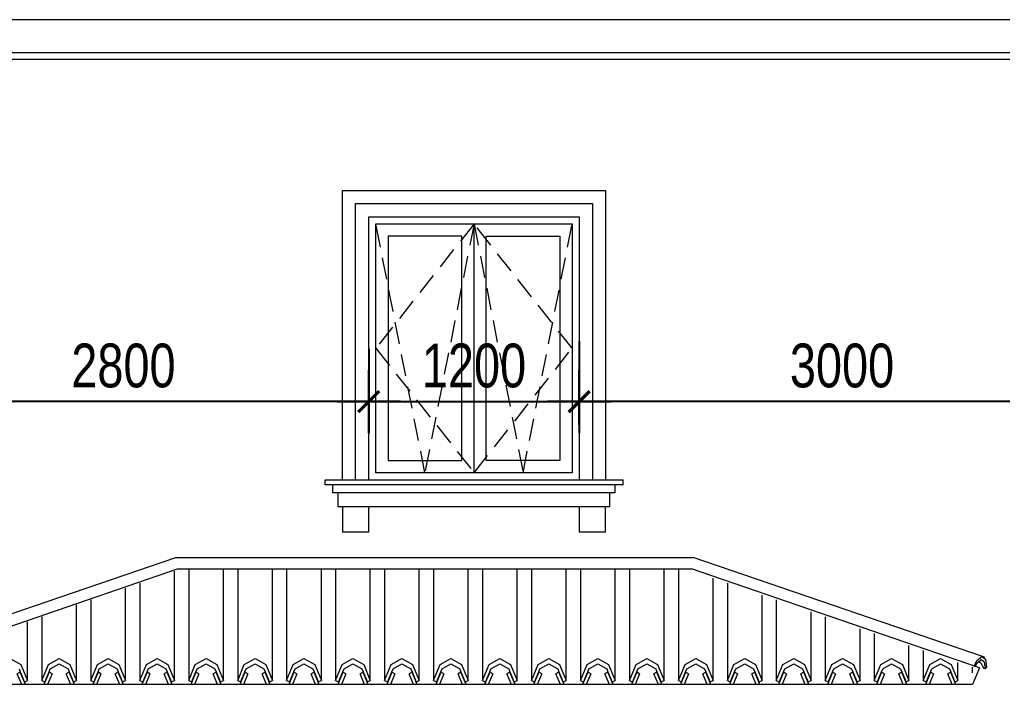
# Model space of a CAD drawing. Header units: millimetres. Extents: x -78046 to 260989, y -99288 to 158505.
# Drawn here: x 242072 to 247679, y -60049 to -56256 of the extents above; entities that cross this region are included whole.
import ezdxf
from ezdxf.xclip import XClip

# ---------------------------------------------------------------- set-up
doc = ezdxf.new("R2010")
doc.units = ezdxf.units.MM
doc.header["$LTSCALE"] = 100
doc.header["$XCLIPFRAME"] = 0
doc.header["$PDMODE"] = 98
doc.linetypes.add('HIDDEN', pattern=[0.375, 0.25, -0.125])
doc.layers.get('Defpoints').update_dxf_attribs({"lineweight": 13})
for name, color, linetype, lineweight in [('-DOOR', 137, 'Continuous', 9), ('-HATCH', 8, 'Continuous', 5), ('-HIDE', 3, 'HIDDEN', 13), ('-LINE1', 7, 'Continuous', 18)]:
    doc.layers.add(name, color=color, linetype=linetype, lineweight=lineweight)
doc.styles.add('AVANH', font='VHAVAN_2.TTF', dxfattribs={"width": 0.8})
doc.dimstyles.new('C_100A3', dxfattribs={"dimscale": 100, "dimtxt": 2.5, "dimasz": 1.2, "dimexe": 1.8, "dimexo": 0, "dimgap": 0.75, "dimtad": 1, "dimdec": 0, "dimzin": 0, "dimdsep": 46, "dimtxsty": 'AVANH', "dimblk": 'ARCHTICK', "dimcen": 0, "dimdle": 1.8, "dimclrd": 256, "dimclre": 256, "dimclrt": 7, "dimadec": 0, "dimazin": 0, "dimtfac": 0.0001, "dimtdec": 0, "dimtix": 1, "dimtmove": 2, "dimatfit": 3, "dimldrblk": 'ARCHTICK', "dimfxl": 1.8, "dimtolj": 1, "dimtzin": 0, "dimarcsym": 0})

# ---------------------------------------------------------------- blocks, each defined once
blk = doc.blocks.new('lancan')
for p, q in [((-1.1, 988.8), (6547.2, 988.8)), ((-1.1, 968.8), (6547.2, 968.8)), ((-1.1, 120), (6547.2, 120)), ((-1.1, 100), (6547.2, 100))]:
    blk.add_line(p, q)
blk = doc.blocks.new('erte')
for p, q in [((214827.6, -52249.4), (214827.6, -49738)), ((214908.9, -49738), (214908.9, -52249.4)), ((215107, -52249.4), (215107, -49738)), ((215188.3, -49738), (215188.3, -52249.4)), ((215386.4, -52249.4), (215386.4, -49738)), ((215467.7, -49738), (215467.7, -52249.4)), ((215665.8, -52249.4), (215665.8, -49738)), ((215747.1, -49738), (215747.1, -52249.4)), ((215945.2, -52249.4), (215945.2, -49738)), ((216026.5, -49738), (216026.5, -52249.4)), ((216224.6, -52249.4), (216224.6, -49738)), ((216305.9, -49738), (216305.9, -52249.4)), ((216504, -52249.4), (216504, -49738)), ((216585.3, -49738), (216585.3, -52249.4)), ((216783.4, -52249.4), (216783.4, -49738)), ((216864.7, -49738), (216864.7, -52249.4)), ((217062.8, -52249.4), (217062.8, -49738)), ((217144.1, -49738), (217144.1, -52249.4)), ((217342.2, -52249.4), (217342.2, -49738)), ((217423.5, -49738), (217423.5, -52249.4)), ((217621.6, -52249.4), (217621.6, -49738)), ((217702.9, -49738), (217702.9, -52249.4)), ((217901, -52249.4), (217901, -49738)), ((217982.3, -49738), (217982.3, -52249.4)), ((218180.4, -52249.4), (218180.4, -49738)), ((218261.7, -49738), (218261.7, -52249.4)), ((218459.8, -52249.4), (218459.8, -49738)), ((218541.1, -49738), (218541.1, -52249.4)), ((218739.2, -52249.4), (218739.2, -49738)), ((218820.5, -49738), (218820.5, -52249.4)), ((219018.6, -52249.4), (219018.6, -49738)), ((219099.9, -49738), (219099.9, -52249.4)), ((219298, -52249.4), (219298, -49738)), ((219379.3, -49738), (219379.3, -52249.4)), ((219577.4, -52249.4), (219577.4, -49738)), ((219658.7, -49738), (219658.7, -52249.4)), ((219856.8, -52249.4), (219856.8, -49738)), ((219938.1, -49738), (219938.1, -52249.4)), ((220136.2, -52249.4), (220136.2, -49738)), ((220217.5, -49738), (220217.5, -52249.4)), ((214728.5, -52124.5), (214789.7, -52159)), ((214946.7, -52159), (215007.9, -52124.5)), ((215007.9, -52124.5), (215069.1, -52159)), ((215226.1, -52159), (215287.3, -52124.5)), ((215287.3, -52124.5), (215348.5, -52159)), ((215505.5, -52159), (215566.7, -52124.5)), ((215566.7, -52124.5), (215627.9, -52159)), ((215784.9, -52159), (215846.1, -52124.5)), ((215846.1, -52124.5), (215907.3, -52159)), ((216064.3, -52159), (216125.5, -52124.5)), ((216125.5, -52124.5), (216186.7, -52159)), ((216343.7, -52159), (216404.9, -52124.5)), ((216404.9, -52124.5), (216466.1, -52159)), ((216623.1, -52159), (216684.3, -52124.5)), ((216684.3, -52124.5), (216745.5, -52159)), ((216902.5, -52159), (216963.7, -52124.5)), ((216963.7, -52124.5), (217024.9, -52159)), ((217181.9, -52159), (217243.1, -52124.5)), ((217243.1, -52124.5), (217304.3, -52159)), ((217461.3, -52159), (217522.5, -52124.5)), ((217522.5, -52124.5), (217583.7, -52159)), ((217740.7, -52159), (217801.9, -52124.5)), ((217801.9, -52124.5), (217863.1, -52159)), ((218020.1, -52159), (218081.3, -52124.5)), ((218081.3, -52124.5), (218142.5, -52159)), ((218299.5, -52159), (218360.7, -52124.5)), ((218360.7, -52124.5), (218421.9, -52159)), ((218578.9, -52159), (218640.1, -52124.5)), ((218640.1, -52124.5), (218701.3, -52159)), ((218858.3, -52159), (218919.5, -52124.5)), ((218919.5, -52124.5), (218980.7, -52159)), ((219137.7, -52159), (219198.9, -52124.5)), ((219198.9, -52124.5), (219260.1, -52159)), ((219417.1, -52159), (219478.3, -52124.5)), ((219478.3, -52124.5), (219539.5, -52159)), ((219696.5, -52159), (219757.7, -52124.5)), ((219757.7, -52124.5), (219818.9, -52159)), ((219975.9, -52159), (220037.1, -52124.5)), ((220037.1, -52124.5), (220098.3, -52159)), ((214779.3, -52184), (214786.1, -52200.2)), ((214786.1, -52200.2), (214786.1, -52201.7)), ((214786.1, -52200.2), (214810.7, -52258.9)), ((214789.7, -52159), (214827.6, -52249.4)), ((214908.9, -52249.4), (214946.7, -52159)), ((214925.8, -52258.9), (214950.4, -52200.2)), ((214950.4, -52200.2), (214957.2, -52184)), ((214950.4, -52201.7), (214950.4, -52200.2)), ((214957.2, -52184), (215007.9, -52155.3)), ((215007.9, -52155.3), (215058.7, -52184)), ((215058.7, -52184), (215065.5, -52200.2)), ((215065.5, -52200.2), (215065.5, -52201.7)), ((215065.5, -52200.2), (215090.1, -52258.9)), ((215069.1, -52159), (215107, -52249.4)), ((215188.3, -52249.4), (215226.1, -52159)), ((215205.2, -52258.9), (215229.8, -52200.2)), ((215229.8, -52200.2), (215236.6, -52184)), ((215229.8, -52201.7), (215229.8, -52200.2)), ((215236.6, -52184), (215287.3, -52155.3)), ((215287.3, -52155.3), (215338.1, -52184)), ((215338.1, -52184), (215344.9, -52200.2)), ((215344.9, -52200.2), (215344.9, -52201.7)), ((215344.9, -52200.2), (215369.5, -52258.9)), ((215348.5, -52159), (215386.4, -52249.4)), ((215467.7, -52249.4), (215505.5, -52159)), ((215484.6, -52258.9), (215509.2, -52200.2)), ((215509.2, -52200.2), (215516, -52184)), ((215509.2, -52201.7), (215509.2, -52200.2)), ((215516, -52184), (215566.7, -52155.3)), ((215566.7, -52155.3), (215617.5, -52184)), ((215617.5, -52184), (215624.3, -52200.2)), ((215624.3, -52200.2), (215624.3, -52201.7)), ((215624.3, -52200.2), (215648.9, -52258.9)), ((215627.9, -52159), (215665.8, -52249.4)), ((215747.1, -52249.4), (215784.9, -52159)), ((215764, -52258.9), (215788.6, -52200.2)), ((215788.6, -52200.2), (215795.4, -52184)), ((215788.6, -52201.7), (215788.6, -52200.2)), ((215795.4, -52184), (215846.1, -52155.3)), ((215846.1, -52155.3), (215896.9, -52184)), ((215896.9, -52184), (215903.7, -52200.2)), ((215903.7, -52200.2), (215903.7, -52201.7)), ((215903.7, -52200.2), (215928.3, -52258.9)), ((215907.3, -52159), (215945.2, -52249.4)), ((216026.5, -52249.4), (216064.3, -52159)), ((216043.4, -52258.9), (216068, -52200.2)), ((216068, -52200.2), (216074.8, -52184)), ((216068, -52201.7), (216068, -52200.2)), ((216074.8, -52184), (216125.5, -52155.3)), ((216125.5, -52155.3), (216176.3, -52184)), ((216176.3, -52184), (216183.1, -52200.2)), ((216183.1, -52200.2), (216183.1, -52201.7)), ((216183.1, -52200.2), (216207.7, -52258.9)), ((216186.7, -52159), (216224.6, -52249.4)), ((216305.9, -52249.4), (216343.7, -52159)), ((216322.8, -52258.9), (216347.4, -52200.2)), ((216347.4, -52200.2), (216354.2, -52184)), ((216347.4, -52201.7), (216347.4, -52200.2)), ((216354.2, -52184), (216404.9, -52155.3)), ((216404.9, -52155.3), (216455.7, -52184)), ((216455.7, -52184), (216462.5, -52200.2)), ((216462.5, -52200.2), (216462.5, -52201.7)), ((216462.5, -52200.2), (216487.1, -52258.9)), ((216466.1, -52159), (216504, -52249.4)), ((216585.3, -52249.4), (216623.1, -52159)), ((216602.2, -52258.9), (216626.8, -52200.2)), ((216626.8, -52200.2), (216633.6, -52184)), ((216626.8, -52201.7), (216626.8, -52200.2)), ((216633.6, -52184), (216684.3, -52155.3)), ((216684.3, -52155.3), (216735.1, -52184)), ((216735.1, -52184), (216741.9, -52200.2)), ((216741.9, -52200.2), (216741.9, -52201.7)), ((216741.9, -52200.2), (216766.5, -52258.9)), ((216745.5, -52159), (216783.4, -52249.4)), ((216864.7, -52249.4), (216902.5, -52159)), ((216881.6, -52258.9), (216906.2, -52200.2)), ((216906.2, -52200.2), (216913, -52184)), ((216906.2, -52201.7), (216906.2, -52200.2)), ((216913, -52184), (216963.7, -52155.3)), ((216963.7, -52155.3), (217014.5, -52184)), ((217014.5, -52184), (217021.3, -52200.2)), ((217021.3, -52200.2), (217021.3, -52201.7)), ((217021.3, -52200.2), (217045.9, -52258.9)), ((217024.9, -52159), (217062.8, -52249.4)), ((217144.1, -52249.4), (217181.9, -52159)), ((217161, -52258.9), (217185.6, -52200.2)), ((217185.6, -52200.2), (217192.4, -52184)), ((217185.6, -52201.7), (217185.6, -52200.2)), ((217192.4, -52184), (217243.1, -52155.3)), ((217243.1, -52155.3), (217293.9, -52184)), ((217293.9, -52184), (217300.7, -52200.2)), ((217300.7, -52200.2), (217300.7, -52201.7)), ((217300.7, -52200.2), (217325.3, -52258.9)), ((217304.3, -52159), (217342.2, -52249.4)), ((217423.5, -52249.4), (217461.3, -52159)), ((217440.4, -52258.9), (217465, -52200.2)), ((217465, -52200.2), (217471.8, -52184)), ((217465, -52201.7), (217465, -52200.2)), ((217471.8, -52184), (217522.5, -52155.3)), ((217522.5, -52155.3), (217573.3, -52184)), ((217573.3, -52184), (217580.1, -52200.2)), ((217580.1, -52200.2), (217580.1, -52201.7)), ((217580.1, -52200.2), (217604.7, -52258.9)), ((217583.7, -52159), (217621.6, -52249.4)), ((217702.9, -52249.4), (217740.7, -52159)), ((217719.8, -52258.9), (217744.4, -52200.2)), ((217744.4, -52200.2), (217751.2, -52184)), ((217744.4, -52201.7), (217744.4, -52200.2)), ((217751.2, -52184), (217801.9, -52155.3)), ((217801.9, -52155.3), (217852.7, -52184)), ((217852.7, -52184), (217859.5, -52200.2)), ((217859.5, -52200.2), (217859.5, -52201.7)), ((217859.5, -52200.2), (217884.1, -52258.9)), ((217863.1, -52159), (217901, -52249.4)), ((217982.3, -52249.4), (218020.1, -52159)), ((217999.2, -52258.9), (218023.8, -52200.2)), ((218023.8, -52200.2), (218030.6, -52184)), ((218023.8, -52201.7), (218023.8, -52200.2)), ((218030.6, -52184), (218081.3, -52155.3)), ((218081.3, -52155.3), (218132.1, -52184)), ((218132.1, -52184), (218138.9, -52200.2)), ((218138.9, -52200.2), (218138.9, -52201.7)), ((218138.9, -52200.2), (218163.5, -52258.9)), ((218142.5, -52159), (218180.4, -52249.4)), ((218261.7, -52249.4), (218299.5, -52159)), ((218278.6, -52258.9), (218303.2, -52200.2)), ((218303.2, -52200.2), (218310, -52184)), ((218303.2, -52201.7), (218303.2, -52200.2)), ((218310, -52184), (218360.7, -52155.3)), ((218360.7, -52155.3), (218411.5, -52184)), ((218411.5, -52184), (218418.3, -52200.2)), ((218418.3, -52200.2), (218418.3, -52201.7)), ((218418.3, -52200.2), (218442.9, -52258.9)), ((218421.9, -52159), (218459.8, -52249.4)), ((218541.1, -52249.4), (218578.9, -52159)), ((218558, -52258.9), (218582.6, -52200.2)), ((218582.6, -52200.2), (218589.4, -52184)), ((218582.6, -52201.7), (218582.6, -52200.2)), ((218589.4, -52184), (218640.1, -52155.3)), ((218640.1, -52155.3), (218690.9, -52184)), ((218690.9, -52184), (218697.7, -52200.2)), ((218697.7, -52200.2), (218697.7, -52201.7)), ((218697.7, -52200.2), (218722.3, -52258.9)), ((218701.3, -52159), (218739.2, -52249.4)), ((218820.5, -52249.4), (218858.3, -52159)), ((218837.4, -52258.9), (218862, -52200.2)), ((218862, -52200.2), (218868.8, -52184)), ((218862, -52201.7), (218862, -52200.2)), ((218868.8, -52184), (218919.5, -52155.3)), ((218919.5, -52155.3), (218970.3, -52184)), ((218970.3, -52184), (218977.1, -52200.2)), ((218977.1, -52200.2), (218977.1, -52201.7)), ((218977.1, -52200.2), (219001.7, -52258.9)), ((218980.7, -52159), (219018.6, -52249.4)), ((219099.9, -52249.4), (219137.7, -52159)), ((219116.8, -52258.9), (219141.4, -52200.2)), ((219141.4, -52200.2), (219148.2, -52184)), ((219141.4, -52201.7), (219141.4, -52200.2)), ((219148.2, -52184), (219198.9, -52155.3)), ((219198.9, -52155.3), (219249.7, -52184)), ((219249.7, -52184), (219256.5, -52200.2)), ((219256.5, -52200.2), (219256.5, -52201.7)), ((219256.5, -52200.2), (219281.1, -52258.9)), ((219260.1, -52159), (219298, -52249.4)), ((219379.3, -52249.4), (219417.1, -52159)), ((219396.2, -52258.9), (219420.8, -52200.2)), ((219420.8, -52200.2), (219427.6, -52184)), ((219420.8, -52201.7), (219420.8, -52200.2)), ((219427.6, -52184), (219478.3, -52155.3)), ((219478.3, -52155.3), (219529.1, -52184)), ((219529.1, -52184), (219535.9, -52200.2)), ((219535.9, -52200.2), (219535.9, -52201.7)), ((219535.9, -52200.2), (219560.5, -52258.9)), ((219539.5, -52159), (219577.4, -52249.4)), ((219658.7, -52249.4), (219696.5, -52159)), ((219675.6, -52258.9), (219700.2, -52200.2)), ((219700.2, -52200.2), (219707, -52184)), ((219700.2, -52201.7), (219700.2, -52200.2)), ((219707, -52184), (219757.7, -52155.3)), ((219757.7, -52155.3), (219808.5, -52184)), ((219808.5, -52184), (219815.3, -52200.2)), ((219815.3, -52200.2), (219815.3, -52201.7)), ((219815.3, -52200.2), (219839.9, -52258.9)), ((219818.9, -52159), (219856.8, -52249.4)), ((219938.1, -52249.4), (219975.9, -52159)), ((219955, -52258.9), (219979.6, -52200.2)), ((219979.6, -52200.2), (219986.4, -52184)), ((219979.6, -52201.7), (219979.6, -52200.2)), ((219986.4, -52184), (220037.1, -52155.3)), ((220037.1, -52155.3), (220087.9, -52184)), ((220087.9, -52184), (220094.7, -52200.2)), ((220094.7, -52200.2), (220094.7, -52201.7)), ((220094.7, -52200.2), (220119.3, -52258.9)), ((220098.3, -52159), (220136.2, -52249.4)), ((220217.5, -52249.4), (220255.3, -52159)), ((214786.1, -52201.7), (214769.2, -52211.2)), ((214794.5, -52271.6), (214769.2, -52211.2)), ((214815.4, -52271.6), (214786.1, -52201.7)), ((214810.7, -52258.9), (214815.3, -52256.3)), ((214815.3, -52256.3), (214827.6, -52249.4)), ((214908.9, -52249.4), (214921.1, -52256.3)), ((214950.4, -52201.7), (214921.1, -52271.6)), ((214921.1, -52256.3), (214925.8, -52258.9)), ((214967.3, -52211.2), (214942, -52271.6)), ((214967.3, -52211.2), (214950.4, -52201.7)), ((215065.5, -52201.7), (215048.6, -52211.2)), ((215073.9, -52271.6), (215048.6, -52211.2)), ((215094.8, -52271.6), (215065.5, -52201.7)), ((215090.1, -52258.9), (215094.7, -52256.3)), ((215094.7, -52256.3), (215107, -52249.4)), ((215188.3, -52249.4), (215200.5, -52256.3)), ((215229.8, -52201.7), (215200.5, -52271.6)), ((215200.5, -52256.3), (215205.2, -52258.9)), ((215246.7, -52211.2), (215221.4, -52271.6)), ((215246.7, -52211.2), (215229.8, -52201.7)), ((215344.9, -52201.7), (215328, -52211.2)), ((215353.3, -52271.6), (215328, -52211.2)), ((215374.2, -52271.6), (215344.9, -52201.7)), ((215369.5, -52258.9), (215374.1, -52256.3)), ((215374.1, -52256.3), (215386.4, -52249.4)), ((215467.7, -52249.4), (215479.9, -52256.3)), ((215509.2, -52201.7), (215479.9, -52271.6)), ((215479.9, -52256.3), (215484.6, -52258.9)), ((215526.1, -52211.2), (215500.8, -52271.6)), ((215526.1, -52211.2), (215509.2, -52201.7)), ((215624.3, -52201.7), (215607.4, -52211.2)), ((215632.7, -52271.6), (215607.4, -52211.2)), ((215653.6, -52271.6), (215624.3, -52201.7)), ((215648.9, -52258.9), (215653.5, -52256.3)), ((215653.5, -52256.3), (215665.8, -52249.4)), ((215747.1, -52249.4), (215759.3, -52256.3)), ((215788.6, -52201.7), (215759.3, -52271.6)), ((215759.3, -52256.3), (215764, -52258.9)), ((215805.5, -52211.2), (215780.2, -52271.6)), ((215805.5, -52211.2), (215788.6, -52201.7)), ((215903.7, -52201.7), (215886.8, -52211.2)), ((215912.1, -52271.6), (215886.8, -52211.2)), ((215933, -52271.6), (215903.7, -52201.7)), ((215928.3, -52258.9), (215932.9, -52256.3)), ((215932.9, -52256.3), (215945.2, -52249.4)), ((216026.5, -52249.4), (216038.7, -52256.3)), ((216068, -52201.7), (216038.7, -52271.6)), ((216038.7, -52256.3), (216043.4, -52258.9)), ((216084.9, -52211.2), (216059.6, -52271.6)), ((216084.9, -52211.2), (216068, -52201.7)), ((216183.1, -52201.7), (216166.2, -52211.2)), ((216191.5, -52271.6), (216166.2, -52211.2)), ((216212.4, -52271.6), (216183.1, -52201.7)), ((216207.7, -52258.9), (216212.3, -52256.3)), ((216212.3, -52256.3), (216224.6, -52249.4)), ((216305.9, -52249.4), (216318.1, -52256.3)), ((216347.4, -52201.7), (216318.1, -52271.6)), ((216318.1, -52256.3), (216322.8, -52258.9)), ((216364.3, -52211.2), (216339, -52271.6)), ((216364.3, -52211.2), (216347.4, -52201.7)), ((216462.5, -52201.7), (216445.6, -52211.2)), ((216470.9, -52271.6), (216445.6, -52211.2)), ((216491.8, -52271.6), (216462.5, -52201.7)), ((216487.1, -52258.9), (216491.7, -52256.3)), ((216491.7, -52256.3), (216504, -52249.4)), ((216585.3, -52249.4), (216597.5, -52256.3)), ((216626.8, -52201.7), (216597.5, -52271.6)), ((216597.5, -52256.3), (216602.2, -52258.9)), ((216643.7, -52211.2), (216618.4, -52271.6)), ((216643.7, -52211.2), (216626.8, -52201.7)), ((216741.9, -52201.7), (216725, -52211.2)), ((216750.3, -52271.6), (216725, -52211.2)), ((216771.2, -52271.6), (216741.9, -52201.7)), ((216766.5, -52258.9), (216771.1, -52256.3)), ((216771.1, -52256.3), (216783.4, -52249.4)), ((216864.7, -52249.4), (216876.9, -52256.3)), ((216906.2, -52201.7), (216876.9, -52271.6)), ((216876.9, -52256.3), (216881.6, -52258.9)), ((216923.1, -52211.2), (216897.8, -52271.6)), ((216923.1, -52211.2), (216906.2, -52201.7)), ((217021.3, -52201.7), (217004.4, -52211.2)), ((217029.7, -52271.6), (217004.4, -52211.2)), ((217050.6, -52271.6), (217021.3, -52201.7)), ((217045.9, -52258.9), (217050.5, -52256.3)), ((217050.5, -52256.3), (217062.8, -52249.4)), ((217144.1, -52249.4), (217156.3, -52256.3)), ((217185.6, -52201.7), (217156.3, -52271.6)), ((217156.3, -52256.3), (217161, -52258.9)), ((217202.5, -52211.2), (217177.2, -52271.6)), ((217202.5, -52211.2), (217185.6, -52201.7)), ((217300.7, -52201.7), (217283.8, -52211.2)), ((217309.1, -52271.6), (217283.8, -52211.2)), ((217330, -52271.6), (217300.7, -52201.7)), ((217325.3, -52258.9), (217329.9, -52256.3)), ((217329.9, -52256.3), (217342.2, -52249.4)), ((217423.5, -52249.4), (217435.7, -52256.3)), ((217465, -52201.7), (217435.7, -52271.6)), ((217435.7, -52256.3), (217440.4, -52258.9)), ((217481.9, -52211.2), (217456.6, -52271.6)), ((217481.9, -52211.2), (217465, -52201.7)), ((217580.1, -52201.7), (217563.2, -52211.2)), ((217588.5, -52271.6), (217563.2, -52211.2)), ((217609.4, -52271.6), (217580.1, -52201.7)), ((217604.7, -52258.9), (217609.3, -52256.3)), ((217609.3, -52256.3), (217621.6, -52249.4)), ((217702.9, -52249.4), (217715.1, -52256.3)), ((217744.4, -52201.7), (217715.1, -52271.6)), ((217715.1, -52256.3), (217719.8, -52258.9)), ((217761.3, -52211.2), (217736, -52271.6)), ((217761.3, -52211.2), (217744.4, -52201.7)), ((217859.5, -52201.7), (217842.6, -52211.2)), ((217867.9, -52271.6), (217842.6, -52211.2)), ((217888.8, -52271.6), (217859.5, -52201.7)), ((217884.1, -52258.9), (217888.7, -52256.3)), ((217888.7, -52256.3), (217901, -52249.4)), ((217982.3, -52249.4), (217994.5, -52256.3)), ((218023.8, -52201.7), (217994.5, -52271.6)), ((217994.5, -52256.3), (217999.2, -52258.9)), ((218040.7, -52211.2), (218015.4, -52271.6)), ((218040.7, -52211.2), (218023.8, -52201.7)), ((218138.9, -52201.7), (218122, -52211.2)), ((218147.3, -52271.6), (218122, -52211.2)), ((218168.2, -52271.6), (218138.9, -52201.7)), ((218163.5, -52258.9), (218168.1, -52256.3)), ((218168.1, -52256.3), (218180.4, -52249.4)), ((218261.7, -52249.4), (218273.9, -52256.3)), ((218303.2, -52201.7), (218273.9, -52271.6)), ((218273.9, -52256.3), (218278.6, -52258.9)), ((218320.1, -52211.2), (218294.8, -52271.6)), ((218320.1, -52211.2), (218303.2, -52201.7)), ((218418.3, -52201.7), (218401.4, -52211.2)), ((218426.7, -52271.6), (218401.4, -52211.2)), ((218447.6, -52271.6), (218418.3, -52201.7)), ((218442.9, -52258.9), (218447.5, -52256.3)), ((218447.5, -52256.3), (218459.8, -52249.4)), ((218541.1, -52249.4), (218553.3, -52256.3)), ((218582.6, -52201.7), (218553.3, -52271.6)), ((218553.3, -52256.3), (218558, -52258.9)), ((218599.5, -52211.2), (218574.2, -52271.6)), ((218599.5, -52211.2), (218582.6, -52201.7)), ((218697.7, -52201.7), (218680.8, -52211.2)), ((218706.1, -52271.6), (218680.8, -52211.2)), ((218727, -52271.6), (218697.7, -52201.7)), ((218722.3, -52258.9), (218726.9, -52256.3)), ((218726.9, -52256.3), (218739.2, -52249.4)), ((218820.5, -52249.4), (218832.7, -52256.3)), ((218862, -52201.7), (218832.7, -52271.6)), ((218832.7, -52256.3), (218837.4, -52258.9)), ((218878.9, -52211.2), (218853.6, -52271.6)), ((218878.9, -52211.2), (218862, -52201.7)), ((218977.1, -52201.7), (218960.2, -52211.2)), ((218985.5, -52271.6), (218960.2, -52211.2)), ((219006.4, -52271.6), (218977.1, -52201.7)), ((219001.7, -52258.9), (219006.3, -52256.3)), ((219006.3, -52256.3), (219018.6, -52249.4)), ((219099.9, -52249.4), (219112.1, -52256.3)), ((219141.4, -52201.7), (219112.1, -52271.6)), ((219112.1, -52256.3), (219116.8, -52258.9)), ((219158.3, -52211.2), (219133, -52271.6)), ((219158.3, -52211.2), (219141.4, -52201.7)), ((219256.5, -52201.7), (219239.6, -52211.2)), ((219264.9, -52271.6), (219239.6, -52211.2)), ((219285.8, -52271.6), (219256.5, -52201.7)), ((219281.1, -52258.9), (219285.7, -52256.3)), ((219285.7, -52256.3), (219298, -52249.4)), ((219379.3, -52249.4), (219391.5, -52256.3)), ((219420.8, -52201.7), (219391.5, -52271.6)), ((219391.5, -52256.3), (219396.2, -52258.9)), ((219437.7, -52211.2), (219412.4, -52271.6)), ((219437.7, -52211.2), (219420.8, -52201.7)), ((219535.9, -52201.7), (219519, -52211.2)), ((219544.3, -52271.6), (219519, -52211.2)), ((219565.2, -52271.6), (219535.9, -52201.7)), ((219560.5, -52258.9), (219565.1, -52256.3)), ((219565.1, -52256.3), (219577.4, -52249.4)), ((219658.7, -52249.4), (219670.9, -52256.3)), ((219700.2, -52201.7), (219670.9, -52271.6)), ((219670.9, -52256.3), (219675.6, -52258.9)), ((219717.1, -52211.2), (219691.8, -52271.6)), ((219717.1, -52211.2), (219700.2, -52201.7)), ((219815.3, -52201.7), (219798.4, -52211.2)), ((219823.7, -52271.6), (219798.4, -52211.2)), ((219844.6, -52271.6), (219815.3, -52201.7)), ((219839.9, -52258.9), (219844.5, -52256.3)), ((219844.5, -52256.3), (219856.8, -52249.4)), ((219938.1, -52249.4), (219950.3, -52256.3)), ((219979.6, -52201.7), (219950.3, -52271.6)), ((219950.3, -52256.3), (219955, -52258.9)), ((219996.5, -52211.2), (219971.2, -52271.6)), ((219996.5, -52211.2), (219979.6, -52201.7)), ((220094.7, -52201.7), (220077.8, -52211.2)), ((220103.1, -52271.6), (220077.8, -52211.2)), ((220124, -52271.6), (220094.7, -52201.7)), ((220119.3, -52258.9), (220123.9, -52256.3)), ((220123.9, -52256.3), (220136.2, -52249.4))]:
    blk.add_line(p, q)
blk = doc.blocks.new('_ARCHTICK')
at = {"const_width": 0.15}
blk.add_lwpolyline([(-0.5, -0.5), (0.5, 0.5)], dxfattribs=at)
blk = doc.blocks.new('*D266')
at = {"layer": 'Defpoints', "lineweight": -2, "transparency": 16777216}
for p, q in [((244063.9, -58135.4), (244063.9, -58615.6)), ((245264.1, -58091.3), (245264.1, -58615.6)), ((243883.9, -58435.6), (245444.1, -58435.6))]:
    blk.add_line(p, q, dxfattribs=at)
at = {"layer": 'Defpoints', "color": 0, "transparency": 16777216}
for p in [(244063.9, -58135.4), (245264.1, -58091.3), (245264.1, -58435.6)]:
    blk.add_point(p, dxfattribs=at)
at = {"layer": 'Defpoints', "lineweight": -2, "transparency": 16777216, "xscale": 120, "yscale": 120, "zscale": 120, "rotation": 180}
blk.add_blockref('_ARCHTICK', (244063.9, -58435.6), dxfattribs=at)
at = {"layer": 'Defpoints', "lineweight": -2, "transparency": 16777216, "xscale": 120, "yscale": 120, "zscale": 120}
blk.add_blockref('_ARCHTICK', (245264.1, -58435.6), dxfattribs=at)
at = {"layer": 'Defpoints', "color": 7, "transparency": 16777216, "insert": (244664, -58231.3), "char_height": 250, "attachment_point": 5, "style": 'AVANH'}
blk.add_mtext('\\A1;1200', dxfattribs=at)
blk = doc.blocks.new('*D253')
at = {"layer": 'Defpoints', "lineweight": -2, "transparency": 16777216}
for p, q in [((245264.1, -58568.3), (245264.1, -58255.6)), ((248263.6, -58615.6), (248263.6, -58255.6)), ((248443.6, -58435.6), (245084.1, -58435.6))]:
    blk.add_line(p, q, dxfattribs=at)
at = {"layer": 'Defpoints', "color": 0, "transparency": 16777216}
for p in [(245264.1, -58435.6), (245264.1, -58568.3), (248263.6, -58615.6)]:
    blk.add_point(p, dxfattribs=at)
at = {"layer": 'Defpoints', "lineweight": -2, "transparency": 16777216, "xscale": 120, "yscale": 120, "zscale": 120, "rotation": 180}
blk.add_blockref('_ARCHTICK', (245264.1, -58435.6), dxfattribs=at)
at = {"layer": 'Defpoints', "lineweight": -2, "transparency": 16777216, "xscale": 120, "yscale": 120, "zscale": 120}
blk.add_blockref('_ARCHTICK', (248263.6, -58435.6), dxfattribs=at)
at = {"layer": 'Defpoints', "color": 7, "transparency": 16777216, "insert": (246763.8, -58231.3), "char_height": 250, "attachment_point": 5, "style": 'AVANH'}
blk.add_mtext('\\A1;3000', dxfattribs=at)
blk = doc.blocks.new('*D254')
at = {"layer": 'Defpoints', "lineweight": -2, "transparency": 16777216}
for p, q in [((241263.7, -58615.6), (241263.7, -58255.6)), ((244063.9, -58615.6), (244063.9, -58255.6)), ((244243.9, -58435.6), (241083.7, -58435.6))]:
    blk.add_line(p, q, dxfattribs=at)
at = {"layer": 'Defpoints', "color": 0, "transparency": 16777216}
for p in [(241263.7, -58435.6), (241263.7, -58615.6), (244063.9, -58615.6)]:
    blk.add_point(p, dxfattribs=at)
at = {"layer": 'Defpoints', "lineweight": -2, "transparency": 16777216, "xscale": 120, "yscale": 120, "zscale": 120, "rotation": 180}
blk.add_blockref('_ARCHTICK', (241263.7, -58435.6), dxfattribs=at)
at = {"layer": 'Defpoints', "lineweight": -2, "transparency": 16777216, "xscale": 120, "yscale": 120, "zscale": 120}
blk.add_blockref('_ARCHTICK', (244063.9, -58435.6), dxfattribs=at)
at = {"layer": 'Defpoints', "color": 7, "transparency": 16777216, "insert": (242663.8, -58231.3), "char_height": 250, "attachment_point": 5, "style": 'AVANH'}
blk.add_mtext('\\A1;2800', dxfattribs=at)

msp = doc.modelspace()

# ---------------------------------------------------------------- linework, layer by layer
at = {"layer": '-DOOR', "lineweight": 9}
msp.add_line((244664, -58841.3), (244664, -57421.3), dxfattribs=at)
for points in [[(244103.9, -58841.3), (244103.9, -57421.3), (245224.1, -57421.3), (245224.1, -58841.3), (244103.9, -58841.3)], [(244594, -57491.3), (244173.9, -57491.3), (244173.9, -58771.3), (244594, -58771.3)], [(244734, -57491.3), (245154.1, -57491.3), (245154.1, -58771.3), (244734, -58771.3)]]:
    msp.add_lwpolyline(points, close=True, dxfattribs=at)
at = {"layer": '-HATCH'}
for p, q in [((237408, -56256.1), (252563.3, -56256.1)), ((237530, -56443.6), (252563.3, -56443.6)), ((243987.6, -58881.3), (243987.6, -57305)), ((243987.6, -57305), (245340.4, -57305)), ((245340.4, -57305), (245340.4, -58881.3)), ((245469.1, -58911.3), (243858.9, -58911.3)), ((245439.1, -58956.3), (243888.9, -58956.3)), ((241316.8, -59959), (242972.9, -59390.9)), ((242972.9, -59390.9), (245904.2, -59390.9)), ((247548.3, -59955.7), (245904.2, -59390.9))]:
    msp.add_line(p, q, dxfattribs=at)
at = {"layer": '-HIDE', "ltscale": 5}
for points in [[(244664, -57421.3), (244383.9, -58841.3), (244103.8, -57421.3)], [(244664, -57421.3), (244103.9, -58131.3), (244664, -58841.3), (245224.1, -58131.3), (244664, -57421.3)], [(244664, -57421.3), (244944, -58841.3), (245224.1, -57421.3)]]:
    msp.add_lwpolyline(points, dxfattribs=at)
at = {"layer": '-LINE1', "color": 0, "lineweight": 20}
for p, q in [((237563.3, -56481.1), (252563.3, -56481.1)), ((243913.9, -58881.3), (243913.9, -57231.3)), ((243913.9, -57231.3), (245414.1, -57231.3)), ((245414.1, -57231.3), (245414.1, -58881.3)), ((243813.9, -58911.3), (243813.9, -58881.3)), ((243813.9, -58881.3), (245514.1, -58881.3)), ((243858.9, -58911.3), (243813.9, -58911.3)), ((243858.9, -58956.3), (243858.9, -58911.3)), ((245469.1, -58956.3), (245469.1, -58911.3)), ((245514.1, -58911.3), (245469.1, -58911.3)), ((245514.1, -58911.3), (245514.1, -58881.3)), ((243888.9, -58956.3), (243858.9, -58956.3)), ((243888.9, -59036.3), (243888.9, -58956.3)), ((245439.1, -59036.3), (245439.1, -58956.3)), ((245469.1, -58956.3), (245439.1, -58956.3)), ((243913.9, -59036.3), (243888.9, -59036.3)), ((243913.9, -59036.3), (243913.9, -59037.1)), ((244063.9, -59036.3), (243913.9, -59036.3)), ((243913.9, -59037.1), (243913.9, -59180.6)), ((245264.1, -59036.3), (244063.9, -59036.3)), ((244063.9, -59180.6), (244063.9, -59036.3)), ((245264.1, -59035.2), (245414.1, -59035.2)), ((245414.1, -59036.3), (245264.1, -59036.3)), ((245264.1, -59036.3), (245264.1, -59179.5)), ((245439.1, -59036.3), (245414.1, -59036.3)), ((245414.1, -59179.5), (245414.1, -59036.3)), ((244063.9, -59180.6), (243913.9, -59180.6)), ((245414.1, -59180.6), (245264.1, -59180.6)), ((241300.8, -59894.9), (242963.4, -59324.9)), ((242963.4, -59324.9), (245913.6, -59324.9)), ((247575.8, -59894.9), (245913.6, -59324.9)), ((247517.3, -59946.6), (247532.7, -59913.9)), ((247526.3, -59944.1), (247534.3, -59927.2)), ((247532.7, -59913.9), (247561.3, -59890.7)), ((247534.3, -59927.2), (247545, -59918.5)), ((247545, -59918.5), (247554.1, -59911)), ((247545, -59918.5), (247556, -59926.1)), ((247554.1, -59911), (247558, -59907.9)), ((247556, -59926.1), (247563.8, -59941.7)), ((247558, -59907.9), (247570.2, -59916.6)), ((247561.3, -59890.7), (247574.4, -59900.2)), ((247570.3, -59916.7), (247570.3, -59916.4)), ((247570.3, -59916.7), (247575.6, -59920.5)), ((247574.4, -59900.2), (247575.8, -59894.9)), ((247574.4, -59900.2), (247582.5, -59905.9)), ((247575.6, -59920.5), (247580.4, -59960.3)), ((247582.5, -59905.9), (247588.3, -59953.9)), ((247548.3, -59955.7), (247508.4, -60049.1)), ((247524.2, -59948.6), (247526.3, -59944.1)), ((247563.8, -59941.7), (247572, -59957.8)), ((247580.4, -59960.3), (247572, -59957.8)), ((247580.4, -59960.3), (247588.3, -59953.9)), ((247508.4, -60049.2), (241355.3, -60049.1))]:
    msp.add_line(p, q, dxfattribs=at)
msp.add_lwpolyline([(244063.9, -58881.3), (244063.9, -57381.3), (245264.1, -57381.3), (245264.1, -58881.3)], dxfattribs=at)

# ---------------------------------------------------------------- block references
at = {"layer": '-HATCH'}
ref = msp.add_blockref('lancan', (236623.9, -59646.1), dxfattribs=at)
XClip(ref).set_block_clipping_path([(652.7974934327, -0.0179946511), (939.4241429163, 988.8193514659)])
ref = msp.add_blockref('erte', (27289, -7777.5), dxfattribs=at)
XClip(ref).set_block_clipping_path([(214086.2526541227, -52271.6952814178), (214047.728127484, -52181.5052305912), (215703.8300195085, -51613.4042614382), (218585.1834630647, -51613.4042614382), (220229.290407309, -52178.1475544088), (220189.3293608086, -52271.5479980054)])

# ---------------------------------------------------------------- dimensions: what is measured, and where the dimension line sits
at = {"layer": 'Defpoints', "color": 2}
for base, p1, p2, picture, middle in [((241263.7, -58435.6), (244063.9, -58615.6), (241263.7, -58615.6), '*D254', (242663.8, -58231.3)), ((245264.1, -58435.6), (244063.9, -58135.4), (245264.1, -58091.3), '*D266', (244664, -58231.3)), ((245264.0624, -58435.6368), (248263.5977, -58615.6368), (245264.0624, -58568.3265), '*D253', (246763.8301, -58231.3407))]:
    dim = msp.add_linear_dim(base=base, p1=p1, p2=p2, dimstyle='C_100A3', dxfattribs=at)
    dim.commit()
    dim.dimension.update_dxf_attribs({"geometry": picture, "text_midpoint": middle})

doc.saveas('drawing.dxf')
